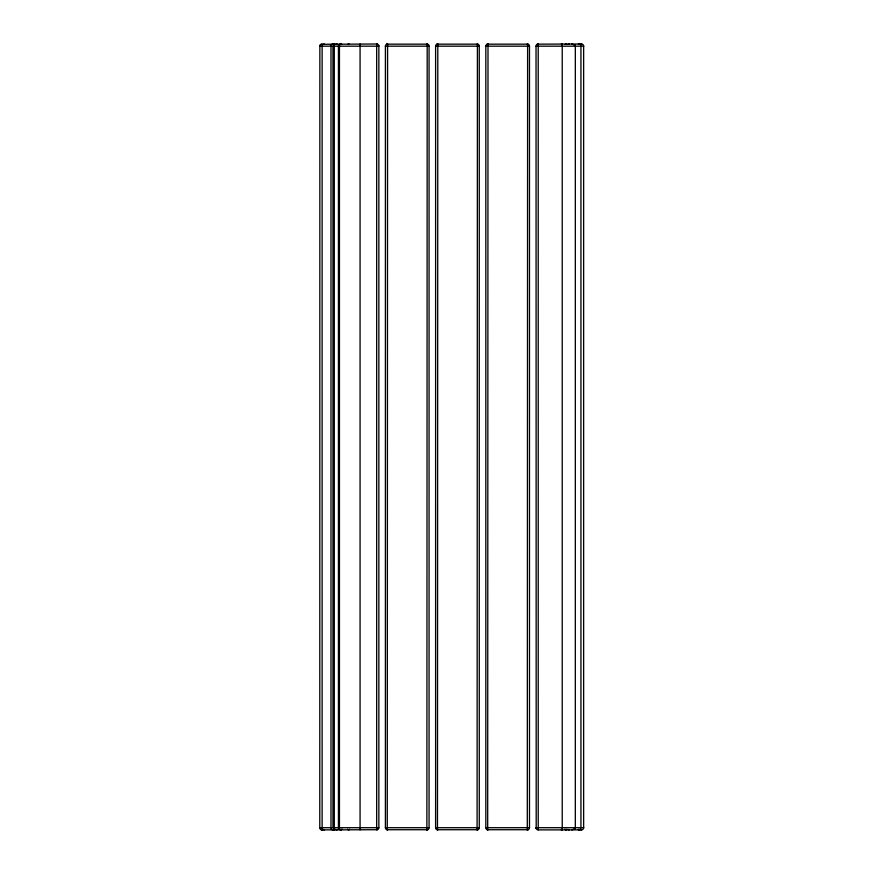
<?xml version="1.0" encoding="UTF-8"?>
<svg xmlns="http://www.w3.org/2000/svg" width="880" height="880" viewBox="0 0 880 880"><rect width="100%" height="100%" fill="white"/><g stroke="black" fill="none" stroke-linecap="round" stroke-linejoin="round"><path stroke-width="1.32" d="M377.256 829.719L321.937 829.884A2.178 2.156 -90 0 1 319.781 827.706L319.858 45.595M321.783 44.297L376.673 44L376.673 829.884A2.178 2.178 0 0 0 378.851 827.695L378.851 46.178L319.77 46.189L319.891 45.419M566.214 44.297L566.346 44A2.178 2.167 -90 0 0 565.268 44.297M578.336 44.297L578.479 44A2.178 2.167 -90 0 1 579.557 44.297M333.883 44.297L334.763 44.176M574.959 828.685L571.802 829.884M578.699 829.719L578.281 829.246M537.9 44.165L581.625 44M578.985 829.719L578.479 829.884A2.178 2.167 -90 0 0 580.008 829.246M386.991 44.165L427.471 44.165M437.206 44.165L477.675 44.165M487.41 44.165L527.89 44.165M537.625 44.165L538.219 44L538.219 829.884L581.625 829.884M386.991 829.719L427.471 829.719M437.206 829.719L477.675 829.719M487.41 829.719L527.89 829.719M386.815 44.165L387.585 44L387.266 829.719M437.019 44.165L437.8 44L437.47 829.719M487.234 44.165L488.004 44L487.685 829.719M537.438 44.165L538.219 44A2.178 2.178 0 0 0 536.03 46.178L536.195 828.465M427.196 44.165L426.877 829.884L427.647 829.719M477.411 44.165L477.092 829.884L477.862 829.719M527.615 44.165L527.296 829.884L528.066 829.719M580.195 829.884L580.943 827.706L580.943 46.189L580.305 44.022M387.585 829.884A2.178 2.178 0 0 1 385.407 827.695L385.407 46.178L429.066 46.178L429.066 827.695A2.178 2.178 0 0 1 426.877 829.884M437.8 829.884A2.178 2.178 0 0 1 435.611 827.695L435.611 46.178L479.27 46.178L479.27 827.695A2.178 2.178 0 0 1 477.092 829.884M488.004 829.884A2.178 2.178 0 0 1 485.826 827.695L485.826 46.178L529.485 46.178L529.485 827.695A2.178 2.178 0 0 1 527.296 829.884M536.03 46.178L583.803 46.189M319.77 827.706L378.851 827.695M385.407 827.695L429.066 827.695M435.611 827.695L479.27 827.695M485.826 827.695L529.485 827.695M583.803 827.706L536.03 827.695L536.195 828.289M571.802 44L574.959 45.199M565.543 829.719L566.346 829.884L566.159 829.246M321.134 829.719L321.937 829.884L321.717 829.246M321.266 829.719L321.937 829.884M565.686 829.719L566.346 829.884A2.178 2.167 -90 0 1 564.817 829.246M378.686 45.595L378.851 46.178A2.178 2.178 0 0 0 376.673 44L377.256 44.165M334.543 44.176L334.037 44A2.178 2.156 -90 0 1 335.115 44.297M377.256 828.289L376.673 827.695L376.992 828.465M536.195 828.014L536.03 827.695A2.178 2.178 0 0 0 538.219 829.884M333.817 829.246L334.037 829.884A2.178 2.156 -90 0 0 335.566 829.246M562.232 44L562.232 829.884M360.074 44L360.074 829.884M338.437 46.178L338.437 827.695M332.948 46.189L332.948 827.706M385.407 46.178A2.178 2.178 0 0 1 387.585 44M426.877 44A2.178 2.178 0 0 1 429.066 46.178M574.948 45.199A1.584 1.573 0 0 1 575.333 46.178L575.322 827.695A1.584 1.573 0 0 1 574.948 828.674M561.363 829.884A2.497 0.913 -90 0 0 561.748 829.653A2.178 0.803 -90 0 0 561.924 829.345M561.363 44A2.497 0.913 -90 0 1 561.748 44.22A2.266 0.825 -90 0 1 561.869 44.407M485.826 46.178A2.178 2.178 0 0 1 488.004 44M527.296 44A2.178 2.178 0 0 1 529.485 46.178M435.611 46.178A2.178 2.178 0 0 1 437.8 44M477.092 44A2.178 2.178 0 0 1 479.27 46.178M349.272 44.297A2.178 1.034 -90 0 0 348.755 44A2.178 1.65 90 0 0 347.93 44.297M347.589 829.246A2.178 1.65 -90 0 0 348.755 829.884A2.178 1.034 90 0 0 349.481 829.246M324.28 829.884A2.178 2.156 -90 0 1 322.124 827.706L322.124 46.189A2.178 2.156 -90 0 1 324.28 44M319.781 46.189A2.178 2.156 -90 0 1 321.937 44M337.909 829.246A2.178 2.156 -90 0 1 336.391 829.884M342.045 829.246A2.178 1.76 -90 0 1 340.802 829.884A2.178 1.65 -90 0 0 341.957 829.246M336.391 44A2.178 2.156 -90 0 1 337.909 44.649M581.471 44A2.178 2.167 -90 0 1 583.638 46.189L583.638 827.706A2.178 2.167 -90 0 1 581.471 829.884M569.239 44A2.497 2.189 90 0 0 568.326 44.231A2.178 1.914 90 0 0 568.04 44.418M569.239 829.884A2.497 2.189 90 0 1 568.326 829.664A2.266 1.98 90 0 1 567.897 829.356M339.449 827.695L339.449 46.178A2.178 1.177 -90 0 1 340.626 44A2.178 1.65 -90 0 0 338.976 46.178L338.976 827.695A2.178 1.65 90 0 0 340.626 829.884A2.178 1.177 -90 0 1 339.449 827.695M334.29 827.706L334.29 46.189A2.178 1.65 -90 0 0 332.64 44A2.178 1.661 -90 0 0 330.979 46.189L330.979 827.706A2.178 1.661 -90 0 0 332.64 829.884A2.178 1.65 90 0 0 334.29 827.706M341.616 44.297A2.178 1.65 90 0 0 340.802 44A2.178 1.76 90 0 1 341.682 44.297"/></g></svg>
